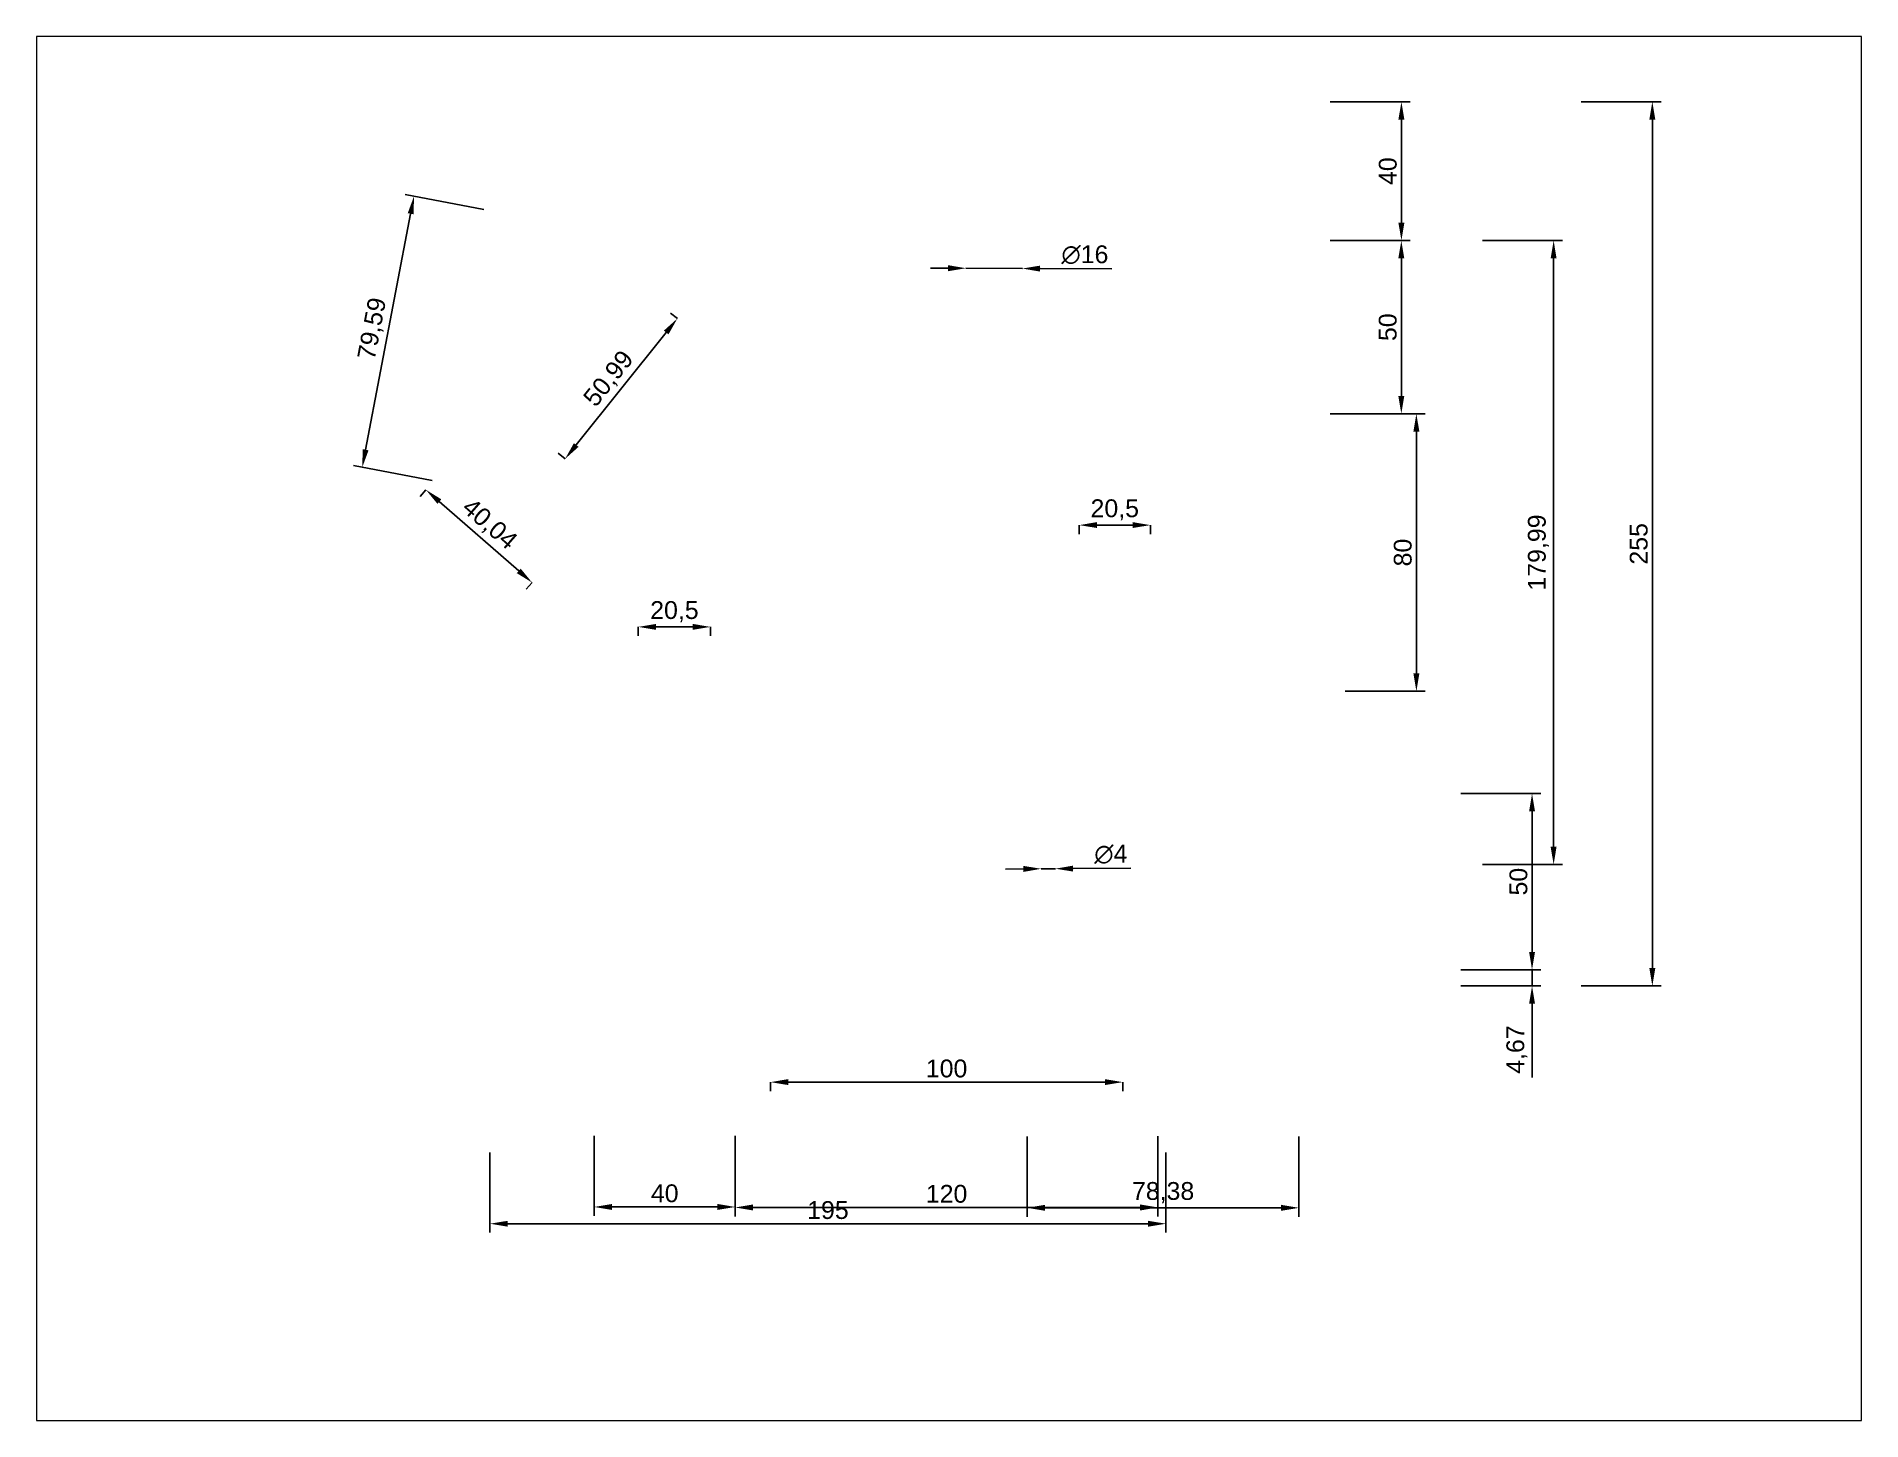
# Paper-space layout 'Presentación2' of a CAD drawing. Header units: millimetres. Extents: x 1 to 257, y 0 to 194.
import ezdxf

# ---------------------------------------------------------------- set-up
doc = ezdxf.new("R2010")
doc.units = ezdxf.units.MM
doc.layers.add('Cota', color=50, linetype='Continuous')
doc.styles.get("Standard").update_dxf_attribs({"font": 'arial.ttf'})
doc.dimstyles.new('ISO-25', dxfattribs={"dimtxt": 2.5, "dimasz": 2.5, "dimexe": 1.25, "dimexo": 15, "dimtad": 1, "dimtxsty": 'Standard', "dimcen": 2.5, "dimclrd": 256, "dimclrt": 256, "dimadec": 0, "dimazin": 0, "dimtfac": 1, "dimtmove": 0, "dimatfit": 3, "dimfxl": 10, "dimfxlon": 1, "dimtfillclr": 256, "dimlwd": -1, "dimarcsym": 0})

# ---------------------------------------------------------------- blocks, each defined once
blk = doc.blocks.new('*D6')
at = {"layer": 'Cota', "color": 0, "lineweight": -2}
for p, q in [((98.67, 40.2), (98.67, 28.95)), ((157.99, 40.2), (157.99, 28.95))]:
    blk.add_line(p, q, dxfattribs=at)
at = {"layer": 'Cota'}
blk.add_line((101.17, 30.2), (155.49, 30.2), dxfattribs=at)
for points in [[(101.17, 30.62), (101.17, 29.78), (98.67, 30.2)], [(155.49, 30.62), (155.49, 29.78), (157.99, 30.2)]]:
    blk.add_solid(points, dxfattribs=at)
at = {"layer": 'Defpoints', "color": 0}
for p in [(98.67, 63.54), (157.99, 63.54), (157.99, 30.2)]:
    blk.add_point(p, dxfattribs=at)
at = {"layer": 'Cota', "insert": (128.33, 32.1), "char_height": 2.5, "attachment_point": 5}
blk.add_mtext('120', dxfattribs=at)
blk = doc.blocks.new('*D7')
at = {"layer": 'Cota'}
for p, q in [((210.48, 66.04), (210.48, 68.54)), ((210.48, 63.54), (210.48, 61.27)), ((210.48, 58.77), (210.48, 48.43))]:
    blk.add_line(p, q, dxfattribs=at)
at = {"layer": 'Cota', "color": 0, "lineweight": -2}
for p, q in [((200.48, 63.54), (211.73, 63.54)), ((200.48, 61.27), (211.73, 61.27))]:
    blk.add_line(p, q, dxfattribs=at)
at = {"layer": 'Cota'}
for points in [[(210.07, 66.04), (210.9, 66.04), (210.48, 63.54)], [(210.07, 58.77), (210.9, 58.77), (210.48, 61.27)]]:
    blk.add_solid(points, dxfattribs=at)
at = {"layer": 'Defpoints', "color": 0}
for p in [(157.99, 63.54), (138.92, 61.27), (210.48, 61.27)]:
    blk.add_point(p, dxfattribs=at)
at = {"layer": 'Cota', "insert": (208.36, 52.35), "char_height": 2.5, "attachment_point": 5, "rotation": 90}
blk.add_mtext('4,67', dxfattribs=at)
blk = doc.blocks.new('*D8')
at = {"layer": 'Cota', "color": 0, "lineweight": -2}
for p, q in [((139.65, 40.15), (139.65, 28.9)), ((177.77, 40.15), (177.77, 28.9))]:
    blk.add_line(p, q, dxfattribs=at)
at = {"layer": 'Cota'}
blk.add_line((142.15, 30.15), (175.27, 30.15), dxfattribs=at)
for points in [[(142.15, 30.57), (142.15, 29.73), (139.65, 30.15)], [(175.27, 30.57), (175.27, 29.73), (177.77, 30.15)]]:
    blk.add_solid(points, dxfattribs=at)
at = {"layer": 'Defpoints', "color": 0}
for p in [(139.65, 78.3), (177.77, 63.54), (177.77, 30.15)]:
    blk.add_point(p, dxfattribs=at)
at = {"layer": 'Cota', "insert": (158.71, 32.28), "char_height": 2.5, "attachment_point": 5}
blk.add_mtext('78,38', dxfattribs=at)
blk = doc.blocks.new('*D9')
at = {"layer": 'Cota', "color": 0, "lineweight": -2}
for p, q in [((78.89, 40.27), (78.89, 29.02)), ((98.67, 40.27), (98.67, 29.02))]:
    blk.add_line(p, q, dxfattribs=at)
at = {"layer": 'Cota'}
blk.add_line((96.17, 30.27), (81.39, 30.27), dxfattribs=at)
for points in [[(81.39, 30.69), (81.39, 29.85), (78.89, 30.27)], [(96.17, 30.69), (96.17, 29.85), (98.67, 30.27)]]:
    blk.add_solid(points, dxfattribs=at)
at = {"layer": 'Defpoints', "color": 0}
for p in [(78.89, 63.54), (98.67, 63.54), (78.89, 30.27)]:
    blk.add_point(p, dxfattribs=at)
at = {"layer": 'Cota', "insert": (88.78, 32.17), "char_height": 2.5, "attachment_point": 5}
blk.add_mtext('40', dxfattribs=at)
blk = doc.blocks.new('*D10')
at = {"layer": 'Cota', "color": 0, "lineweight": -2}
for p, q in [((200.48, 88.26), (211.73, 88.26)), ((200.48, 63.54), (211.73, 63.54))]:
    blk.add_line(p, q, dxfattribs=at)
at = {"layer": 'Cota'}
blk.add_line((210.48, 85.76), (210.48, 66.04), dxfattribs=at)
for points in [[(210.07, 85.76), (210.9, 85.76), (210.48, 88.26)], [(210.07, 66.04), (210.9, 66.04), (210.48, 63.54)]]:
    blk.add_solid(points, dxfattribs=at)
at = {"layer": 'Defpoints', "color": 0}
for p in [(177.77, 88.26), (177.77, 63.54), (210.48, 63.54)]:
    blk.add_point(p, dxfattribs=at)
at = {"layer": 'Cota', "insert": (208.58, 75.9), "char_height": 2.5, "attachment_point": 5, "rotation": 90}
blk.add_mtext('50', dxfattribs=at)
blk = doc.blocks.new('*D11')
at = {"layer": 'Cota', "color": 0, "lineweight": -2}
for p, q in [((184.25, 141.53), (195.5, 141.53)), ((184.25, 102.61), (195.5, 102.61))]:
    blk.add_line(p, q, dxfattribs=at)
at = {"layer": 'Cota'}
blk.add_line((194.25, 105.11), (194.25, 139.03), dxfattribs=at)
for points in [[(193.83, 139.03), (194.67, 139.03), (194.25, 141.53)], [(193.83, 105.11), (194.67, 105.11), (194.25, 102.61)]]:
    blk.add_solid(points, dxfattribs=at)
at = {"layer": 'Defpoints', "color": 0}
for p in [(159.1, 141.53), (194.25, 141.53), (161.54, 102.61)]:
    blk.add_point(p, dxfattribs=at)
at = {"layer": 'Cota', "insert": (192.35, 122.07), "char_height": 2.5, "attachment_point": 5, "rotation": 90}
blk.add_mtext('80', dxfattribs=at)
blk = doc.blocks.new('*D12')
at = {"layer": 'Cota', "color": 0, "lineweight": -2}
for p, q in [((182.14, 165.84), (193.39, 165.84)), ((182.14, 141.53), (193.39, 141.53))]:
    blk.add_line(p, q, dxfattribs=at)
at = {"layer": 'Cota'}
blk.add_line((192.14, 163.34), (192.14, 144.03), dxfattribs=at)
for points in [[(191.72, 163.34), (192.55, 163.34), (192.14, 165.84)], [(191.72, 144.03), (192.55, 144.03), (192.14, 141.53)]]:
    blk.add_solid(points, dxfattribs=at)
at = {"layer": 'Defpoints', "color": 0}
for p in [(139.65, 165.84), (139.65, 141.53), (192.14, 141.53)]:
    blk.add_point(p, dxfattribs=at)
at = {"layer": 'Cota', "insert": (190.24, 153.68), "char_height": 2.5, "attachment_point": 5, "rotation": 90}
blk.add_mtext('50', dxfattribs=at)
blk = doc.blocks.new('*D13')
at = {"layer": 'Cota', "color": 0, "lineweight": -2}
for p, q in [((182.15, 185.3), (193.4, 185.3)), ((182.15, 165.84), (193.4, 165.84))]:
    blk.add_line(p, q, dxfattribs=at)
at = {"layer": 'Cota'}
blk.add_line((192.15, 182.8), (192.15, 168.34), dxfattribs=at)
for points in [[(191.73, 182.8), (192.57, 182.8), (192.15, 185.3)], [(191.73, 168.34), (192.57, 168.34), (192.15, 165.84)]]:
    blk.add_solid(points, dxfattribs=at)
at = {"layer": 'Defpoints', "color": 0}
for p in [(138.92, 185.3), (138.92, 165.84), (192.15, 165.84)]:
    blk.add_point(p, dxfattribs=at)
at = {"layer": 'Cota', "insert": (190.25, 175.57), "char_height": 2.5, "attachment_point": 5, "rotation": 90}
blk.add_mtext('40', dxfattribs=at)
blk = doc.blocks.new('*D14')
at = {"layer": 'Cota', "color": 0, "lineweight": -2}
for p, q in [((63.42, 170.18), (52.37, 172.29)), ((56.16, 132.16), (45.11, 134.27))]:
    blk.add_line(p, q, dxfattribs=at)
at = {"layer": 'Cota'}
blk.add_line((53.13, 169.6), (46.81, 136.49), dxfattribs=at)
for points in [[(52.72, 169.68), (53.54, 169.52), (53.6, 172.06)], [(46.4, 136.57), (47.22, 136.41), (46.34, 134.03)]]:
    blk.add_solid(points, dxfattribs=at)
at = {"layer": 'Defpoints', "color": 0}
for p in [(86.15, 165.84), (46.34, 134.03), (78.89, 127.82)]:
    blk.add_point(p, dxfattribs=at)
at = {"layer": 'Cota', "insert": (47.88, 153.45), "char_height": 2.5, "attachment_point": 5, "rotation": 79.1874}
blk.add_mtext('79,59', dxfattribs=at)
blk = doc.blocks.new('*D15')
at = {"layer": 'Cota', "color": 0, "lineweight": -2}
for p, q in [((55.27, 130.87), (54.45, 129.93)), ((70.18, 117.85), (69.36, 116.91))]:
    blk.add_line(p, q, dxfattribs=at)
at = {"layer": 'Cota'}
blk.add_line((68.3, 119.49), (57.15, 129.22), dxfattribs=at)
for points in [[(57.43, 129.54), (56.88, 128.91), (55.27, 130.87)], [(68.57, 119.81), (68.02, 119.18), (70.18, 117.85)]]:
    blk.add_solid(points, dxfattribs=at)
at = {"layer": 'Defpoints', "color": 0}
for p in [(63.98, 140.84), (55.27, 130.87), (78.89, 127.82)]:
    blk.add_point(p, dxfattribs=at)
at = {"layer": 'Cota', "insert": (64.12, 125.96), "char_height": 2.5, "attachment_point": 5, "rotation": 318.8654}
blk.add_mtext('40,04', dxfattribs=at)
blk = doc.blocks.new('*D16')
at = {"layer": 'Cota', "color": 0, "lineweight": -2}
for p, q in [((85.07, 111.64), (85.07, 110.39)), ((95.2, 111.64), (95.2, 110.39))]:
    blk.add_line(p, q, dxfattribs=at)
at = {"layer": 'Cota'}
blk.add_line((92.7, 111.64), (87.57, 111.64), dxfattribs=at)
for points in [[(87.57, 112.06), (87.57, 111.23), (85.07, 111.64)], [(92.7, 112.06), (92.7, 111.23), (95.2, 111.64)]]:
    blk.add_solid(points, dxfattribs=at)
at = {"layer": 'Defpoints', "color": 0}
for p in [(85.07, 112.86), (95.2, 112.86), (85.07, 111.64)]:
    blk.add_point(p, dxfattribs=at)
at = {"layer": 'Cota', "insert": (90.14, 113.77), "char_height": 2.5, "attachment_point": 5}
blk.add_mtext('20,5', dxfattribs=at)
blk = doc.blocks.new('*D17')
at = {"layer": 'Cota', "color": 0, "lineweight": -2}
for p, q in [((146.95, 125.92), (146.95, 124.67)), ((156.92, 125.92), (156.92, 124.67))]:
    blk.add_line(p, q, dxfattribs=at)
at = {"layer": 'Cota'}
blk.add_line((154.42, 125.92), (149.45, 125.92), dxfattribs=at)
for points in [[(149.45, 126.34), (149.45, 125.51), (146.95, 125.92)], [(154.42, 126.34), (154.42, 125.51), (156.92, 125.92)]]:
    blk.add_solid(points, dxfattribs=at)
at = {"layer": 'Defpoints', "color": 0}
for p in [(146.95, 126.81), (146.95, 125.92), (156.92, 126.81)]:
    blk.add_point(p, dxfattribs=at)
at = {"layer": 'Cota', "insert": (151.93, 128.05), "char_height": 2.5, "attachment_point": 5}
blk.add_mtext('20,5', dxfattribs=at)
blk = doc.blocks.new('*D18')
at = {"layer": 'Cota'}
for p, q in [((139.11, 77.69), (136.61, 77.67)), ((141.61, 77.71), (143.59, 77.72)), ((154.19, 77.79), (146.09, 77.73))]:
    blk.add_line(p, q, dxfattribs=at)
for points in [[(139.11, 78.11), (139.12, 77.27), (141.61, 77.71)], [(146.09, 78.15), (146.09, 77.32), (143.59, 77.72)]]:
    blk.add_solid(points, dxfattribs=at)
at = {"layer": 'Defpoints', "color": 0}
for p in [(141.61, 77.71), (143.59, 77.72)]:
    blk.add_point(p, dxfattribs=at)
at = {"layer": 'Cota', "insert": (151.38, 79.74), "char_height": 2.5, "attachment_point": 5, "rotation": 0.3661}
blk.add_mtext('∅4', dxfattribs=at)
blk = doc.blocks.new('*D19')
at = {"layer": 'Cota'}
for p, q in [((128.55, 161.96), (126.05, 161.97)), ((131.05, 161.95), (138.96, 161.91)), ((151.51, 161.85), (141.46, 161.9))]:
    blk.add_line(p, q, dxfattribs=at)
for points in [[(128.55, 162.38), (128.55, 161.54), (131.05, 161.95)], [(141.46, 162.32), (141.46, 161.48), (138.96, 161.91)]]:
    blk.add_solid(points, dxfattribs=at)
at = {"layer": 'Defpoints', "color": 0}
for p in [(131.05, 161.95), (138.96, 161.91)]:
    blk.add_point(p, dxfattribs=at)
at = {"layer": 'Cota', "insert": (147.74, 163.84), "char_height": 2.5, "attachment_point": 5, "rotation": 359.7365}
blk.add_mtext('∅16', dxfattribs=at)
blk = doc.blocks.new('*D20')
at = {"layer": 'Cota', "color": 0, "lineweight": -2}
for p, q in [((203.51, 165.84), (214.76, 165.84)), ((203.51, 78.3), (214.76, 78.3))]:
    blk.add_line(p, q, dxfattribs=at)
at = {"layer": 'Cota'}
blk.add_line((213.51, 163.34), (213.51, 80.8), dxfattribs=at)
for points in [[(213.09, 163.34), (213.92, 163.34), (213.51, 165.84)], [(213.09, 80.8), (213.92, 80.8), (213.51, 78.3)]]:
    blk.add_solid(points, dxfattribs=at)
at = {"layer": 'Defpoints', "color": 0}
for p in [(112.9, 165.84), (112.9, 78.3), (213.51, 78.3)]:
    blk.add_point(p, dxfattribs=at)
at = {"layer": 'Cota', "insert": (211.38, 122.07), "char_height": 2.5, "attachment_point": 5, "rotation": 90}
blk.add_mtext('179,99', dxfattribs=at)
blk = doc.blocks.new('*D21')
at = {"layer": 'Cota', "color": 0, "lineweight": -2}
for p, q in [((217.36, 185.3), (228.61, 185.3)), ((217.36, 61.27), (228.61, 61.27))]:
    blk.add_line(p, q, dxfattribs=at)
at = {"layer": 'Cota'}
blk.add_line((227.36, 182.8), (227.36, 63.77), dxfattribs=at)
for points in [[(226.94, 182.8), (227.78, 182.8), (227.36, 185.3)], [(226.94, 63.77), (227.78, 63.77), (227.36, 61.27)]]:
    blk.add_solid(points, dxfattribs=at)
at = {"layer": 'Defpoints', "color": 0}
for p in [(112.9, 185.3), (112.9, 61.27), (227.36, 61.27)]:
    blk.add_point(p, dxfattribs=at)
at = {"layer": 'Cota', "insert": (225.46, 123.29), "char_height": 2.5, "attachment_point": 5, "rotation": 90}
blk.add_mtext('255', dxfattribs=at)
blk = doc.blocks.new('*D22')
at = {"layer": 'Cota', "color": 0, "lineweight": -2}
for p, q in [((64.26, 37.92), (64.26, 26.67)), ((159.1, 37.92), (159.1, 26.67))]:
    blk.add_line(p, q, dxfattribs=at)
at = {"layer": 'Cota'}
blk.add_line((66.76, 27.92), (156.6, 27.92), dxfattribs=at)
for points in [[(66.76, 28.33), (66.76, 27.5), (64.26, 27.92)], [(156.6, 28.33), (156.6, 27.5), (159.1, 27.92)]]:
    blk.add_solid(points, dxfattribs=at)
at = {"layer": 'Defpoints', "color": 0}
for p in [(64.26, 122.07), (159.1, 122.07), (159.1, 27.92)]:
    blk.add_point(p, dxfattribs=at)
at = {"layer": 'Cota', "insert": (111.68, 29.82), "char_height": 2.5, "attachment_point": 5}
blk.add_mtext('195', dxfattribs=at)
blk = doc.blocks.new('*D23')
at = {"layer": 'Cota', "color": 0, "lineweight": -2}
for p, q in [((103.61, 47.78), (103.61, 46.53)), ((153.05, 47.78), (153.05, 46.53))]:
    blk.add_line(p, q, dxfattribs=at)
at = {"layer": 'Cota'}
blk.add_line((150.55, 47.78), (106.11, 47.78), dxfattribs=at)
for points in [[(106.11, 48.2), (106.11, 47.37), (103.61, 47.78)], [(150.55, 48.2), (150.55, 47.37), (153.05, 47.78)]]:
    blk.add_solid(points, dxfattribs=at)
at = {"layer": 'Defpoints', "color": 0}
for p in [(103.61, 57.12), (153.05, 57.12), (103.61, 47.78)]:
    blk.add_point(p, dxfattribs=at)
at = {"layer": 'Cota', "insert": (128.33, 49.68), "char_height": 2.5, "attachment_point": 5}
blk.add_mtext('100', dxfattribs=at)
blk = doc.blocks.new('*D24')
at = {"layer": 'Cota', "color": 0, "lineweight": -2}
for p, q in [((90.55, 154.89), (89.57, 155.67)), ((74.8, 135.21), (73.83, 135.99))]:
    blk.add_line(p, q, dxfattribs=at)
at = {"layer": 'Cota'}
blk.add_line((88.99, 152.94), (76.37, 137.16), dxfattribs=at)
for points in [[(88.66, 153.2), (89.31, 152.68), (90.55, 154.89)], [(76.04, 137.42), (76.69, 136.9), (74.8, 135.21)]]:
    blk.add_solid(points, dxfattribs=at)
at = {"layer": 'Defpoints', "color": 0}
for p in [(93.36, 152.64), (74.8, 135.21), (77.62, 132.96)]:
    blk.add_point(p, dxfattribs=at)
at = {"layer": 'Cota', "insert": (81.02, 146.38), "char_height": 2.5, "attachment_point": 5, "rotation": 51.3433}
blk.add_mtext('50,99', dxfattribs=at)

psp = doc.layouts.new('Presentación2')

# ---------------------------------------------------------------- dimensions: what is measured, and where the dimension line sits
at = {"layer": 'Cota'}
for base, p1, p2, override, picture, middle in [((227.3584, 61.2741), (112.8986, 185.2994), (112.8986, 61.2741), {"dimlfac": -2.055997}, '*D21', (225.4569, 123.2868)), ((192.1492, 165.842), (138.9183, 185.2973), (138.9183, 165.842), {"dimlfac": -2.055997}, '*D13', (190.2477, 175.5697)), ((213.5066, 78.2975), (112.8986, 165.842), (112.8986, 78.2975), {"dimlfac": -2.055997}, '*D20', (211.3792, 122.0698)), ((192.1371, 141.525), (139.6479, 165.842), (139.6479, 141.525), {"dimlfac": -2.055997}, '*D12', (190.2357, 153.6835)), ((194.2497, 141.525), (161.5385, 102.6124), (159.1049, 141.525), {"dimlfac": -2.055997}, '*D11', (192.3482, 122.0687)), ((210.4835, 63.5432), (177.7723, 88.2615), (177.7723, 63.5432), {"dimlfac": -2.022621}, '*D10', (208.5821, 75.9024)), ((210.4835, 61.2741), (157.9943, 63.5432), (138.9185, 61.2741), {"dimlfac": -2.055997}, '*D7', (208.3561, 52.3519))]:
    dim = psp.add_linear_dim(base=base, p1=p1, p2=p2, angle=90, dimstyle='ISO-25', override=override, dxfattribs=at)
    dim.commit()
    dim.dimension.update_dxf_attribs({"geometry": picture, "text_midpoint": middle})
for p1, p2, distance, override, picture, middle in [((86.1494, 165.842), (78.8873, 127.8184), -33.1367, {"dimlfac": -2.055997}, '*D14', (47.8803, 153.4457)), ((93.3618, 152.6413), (77.6157, 132.9565), -3.6001, {"dimlfac": -2.022621}, '*D24', (81.0162, 146.3766)), ((78.8873, 127.8184), (63.9788, 140.8398), 13.2385, {"dimlfac": -2.022621}, '*D15', (64.1238, 125.9605))]:
    dim = psp.add_aligned_dim(p1=p1, p2=p2, distance=distance, dimstyle='ISO-25', override=override, dxfattribs=at)
    dim.commit()
    dim.dimension.update_dxf_attribs({"geometry": picture, "text_midpoint": middle})
for p1, p2, picture, middle in [((131.0491, 161.9486), (138.9595, 161.9122), '*D19', (147.7432, 163.8432)), ((141.6142, 77.7056), (143.5918, 77.7183), '*D18', (151.3783, 79.7394))]:
    dim = psp.add_diameter_dim_2p(p1=p1, p2=p2, dimstyle='ISO-25', override={"dimlfac": -2.022621}, dxfattribs=at)
    dim.commit()
    dim.dimension.update_dxf_attribs({"geometry": picture, "text_midpoint": middle})
for base, p1, p2, override, picture, middle in [((146.9453, 125.9238), (156.9162, 126.812), (146.9453, 126.812), {"dimlfac": -2.055997}, '*D17', (151.9307, 128.0512)), ((159.1049, 27.9164), (64.2604, 122.0698), (159.1049, 122.0698), {"dimlfac": -2.055997}, '*D22', (111.6826, 29.8178)), ((85.0691, 111.642), (95.2045, 112.8604), (85.0691, 112.8604), {"dimlfac": -2.022621}, '*D16', (90.1368, 113.7694)), ((177.7706, 30.1498), (139.6479, 78.2975), (177.7706, 63.5432), {"dimlfac": -2.055997}, '*D8', (158.7092, 32.2772)), ((78.889, 30.2705), (98.6653, 63.5432), (78.889, 63.5432), {"dimlfac": -2.022621}, '*D9', (88.7772, 32.1719)), ((157.9943, 30.1985), (98.6653, 63.5432), (157.9943, 63.5432), {"dimlfac": -2.022621}, '*D6', (128.3298, 32.0999)), ((103.6094, 47.783), (153.0502, 57.1159), (103.6094, 57.1159), {"dimlfac": -2.022621}, '*D23', (128.3298, 49.6845))]:
    dim = psp.add_linear_dim(base=base, p1=p1, p2=p2, dimstyle='ISO-25', override=override, dxfattribs=at)
    dim.commit()
    dim.dimension.update_dxf_attribs({"geometry": picture, "text_midpoint": middle})

# ---------------------------------------------------------------- viewports
at = {"layer": '0'}
psp.add_viewport(center=(128.6686, 97.3878), size=(256.0821, 194.142663), view_center_point=(37252.8106, 46077.4117), view_height=399.156789, dxfattribs=at)

doc.saveas('drawing.dxf')
